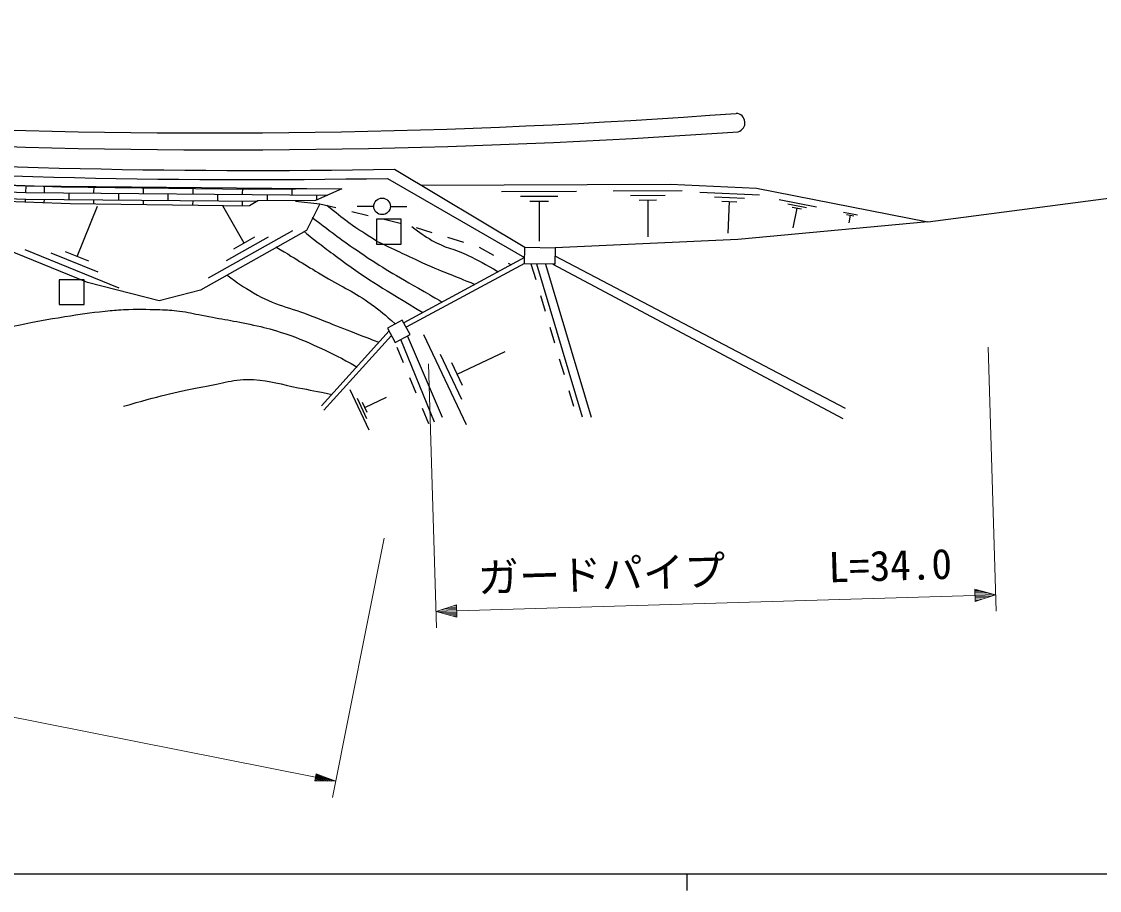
# Model space of a CAD drawing. Units: millimetres, scale not verified. Extents: x 40000 to 680000, y 20000 to 380000.
# Drawn here: x 327742 to 392983, y 204000 to 256594 of the extents above; entities that cross this region are included whole.
import ezdxf
from ezdxf.enums import TextEntityAlignment as Align

# ---------------------------------------------------------------- set-up
doc = ezdxf.new("R2010")
doc.units = ezdxf.units.MM
doc.header["$LTSCALE"] = 1000
for name, color, linetype, lineweight in [('M-BGD', 7, 'Continuous', 25), ('M-BMK-ROW', 30, 'Continuous', 25), ('M-STR-HTXT', 7, 'Continuous', 13), ('M-STR-STRD', 7, 'Continuous', 25), ('M-TTL-BAND', 7, 'Continuous', 25)]:
    doc.layers.add(name, color=color, linetype=linetype, lineweight=lineweight)
doc.styles.add('ＭＳ ゴシック', font='')
doc.styles.get('ＭＳ ゴシック').set_extended_font_data('MS Gothic')

msp = doc.modelspace()

# ---------------------------------------------------------------- linework, layer by layer
at = {"layer": 'M-BGD'}
for p, q in [((382603, 244471), (412749, 248442)), ((350307, 247652), (358194, 242932)), ((316012, 246697), (328006, 246246)), ((330166, 246565), (316904, 247064)), ((318005, 247023), (328019, 246646)), ((328003, 246246), (328019, 246646)), ((328019, 246646), (347127, 246478)), ((329124, 246236), (329128, 246636)), ((349891, 247101), (358183, 242305)), ((351903, 246696), (367016, 246759)), ((367016, 246759), (372226, 246508)), ((315997, 246297), (327994, 245846)), ((330675, 245559), (317867, 246027)), ((328004, 246246), (346254, 246086)), ((341527, 246429), (330166, 246565)), ((330621, 245823), (330624, 246223)), ((332124, 246210), (332127, 246610)), ((333620, 245797), (333624, 246197)), ((335124, 246184), (335127, 246584)), ((336620, 245771), (336624, 246171)), ((338124, 246157), (338127, 246557)), ((339620, 245744), (339624, 246144)), ((341124, 246131), (341127, 246531)), ((347127, 246478), (341527, 246429)), ((342620, 245739), (342624, 246118)), ((344123, 246105), (344127, 246505)), ((347127, 246478), (345539, 245764)), ((345621, 245801), (345623, 246091)), ((356794, 246317), (361334, 246335)), ((357931, 246019), (360201, 246028)), ((363545, 246344), (367736, 246362)), ((364594, 246069), (366689, 246078)), ((368796, 246272), (372406, 246099)), ((369687, 245988), (371492, 245901)), ((372226, 246508), (382603, 244471)), ((327981, 245658), (327988, 245847)), ((327990, 245846), (342020, 245723)), ((329119, 245638), (329121, 245836)), ((341515, 245429), (330675, 245559)), ((331105, 242376), (332339, 245410)), ((332118, 245588), (332120, 245810)), ((335118, 245537), (335120, 245784)), ((338118, 245487), (338120, 245757)), ((341207, 243174), (339929, 245448)), ((341118, 245436), (341120, 245731)), ((342039, 245734), (341544, 245430)), ((345539, 245764), (342039, 245734)), ((344316, 245725), (345794, 245564)), ((345794, 245564), (344997, 243948)), ((345794, 245564), (346767, 245330)), ((349063, 245406), (348063, 245406)), ((350063, 245406), (351063, 245406)), ((358499, 245718), (359634, 245723)), ((359067, 245721), (359077, 243299)), ((365119, 245792), (366167, 245796)), ((365643, 245794), (365652, 243559)), ((370127, 245726), (371029, 245682)), ((370578, 245704), (370485, 243779)), ((373590, 245832), (375853, 245388)), ((374126, 245570), (375258, 245348)), ((374379, 245364), (374945, 245253)), ((374662, 245308), (374425, 244101)), ((347739, 245096), (348711, 244862)), ((377491, 245066), (378345, 244899)), ((377682, 244911), (378109, 244827)), ((377896, 244869), (377806, 244413)), ((349683, 244628), (350655, 244394)), ((351617, 244121), (352574, 243829)), ((382603, 244471), (371090, 243408)), ((331735, 240804), (323897, 243992)), ((344997, 243948), (338576, 240339)), ((344149, 243930), (339032, 241054)), ((342678, 243552), (340120, 242114)), ((341847, 243534), (340568, 242815)), ((353530, 243538), (354487, 243247)), ((371090, 243408), (360034, 242902)), ((333641, 240460), (327951, 242775)), ((355433, 242931), (356309, 242449)), ((358178, 241939), (358194, 242932)), ((358194, 242932), (360034, 242902)), ((360034, 242902), (360018, 241909)), ((332373, 241418), (329528, 242575)), ((331816, 242087), (330393, 242665)), ((358183, 242305), (350870, 238365)), ((360026, 242421), (377583, 233188)), ((358178, 241951), (351016, 238093)), ((357186, 241967), (357369, 241867)), ((360018, 241909), (358178, 241939)), ((358576, 241933), (358862, 240974)), ((358910, 241927), (361669, 232661)), ((359450, 241919), (362209, 232652)), ((359894, 241911), (377454, 232574)), ((336074, 239697), (331735, 240804)), ((338576, 240339), (336074, 239697)), ((359147, 240016), (359432, 239057)), ((350785, 238524), (349889, 238041)), ((351255, 237650), (350785, 238524)), ((349984, 237866), (345893, 233341)), ((350132, 237590), (346042, 233065)), ((349889, 238041), (350360, 237168)), ((350360, 237168), (351255, 237650)), ((353228, 232619), (351110, 237572)), ((354663, 232177), (352086, 237636)), ((359718, 238099), (360003, 237140)), ((350868, 235944), (350484, 236868)), ((352741, 232339), (350692, 237347)), ((354383, 233714), (353094, 236443)), ((354102, 235250), (357014, 236625)), ((360288, 236182), (360574, 235224)), ((354424, 234568), (353780, 235933)), ((351635, 234097), (351251, 235021)), ((348773, 231865), (347623, 234300)), ((360859, 234265), (361144, 233307)), ((348648, 232550), (348073, 233768)), ((348523, 233236), (349821, 233849)), ((348666, 232931), (348379, 233540)), ((352402, 232250), (352018, 233174))]:
    msp.add_line(p, q, dxfattribs=at)
msp.add_circle((349563, 245406), 500, dxfattribs=at)
for centre, radius, start, end in [((341573, 726404), 479374, 261.33663, 270.99426), ((341940, 735659), 488079, 261.45836, 270.98227)]:
    msp.add_arc(centre, radius, start, end, dxfattribs=at)
for points, knots in [([(349234, 243304), (348423, 243812), (348192, 243952), (347557, 244416), (347022, 244806), (346844, 244948), (346222, 245461)], [0, 0, 0, 0, 1, 1, 1, 2, 2, 2, 2]), ([(345339, 244743), (346677, 243701), (347065, 243413), (348218, 242627), (349689, 241623), (350234, 241329), (352113, 240256)], [0, 0, 0, 0, 1, 1, 1, 2, 2, 2, 2]), ([(351370, 244196), (351893, 243773), (352083, 243645), (352578, 243350), (353362, 242883), (353915, 242854), (354737, 242457), (355481, 242099), (355735, 241954), (356595, 241449)], [0, 0, 0, 0, 1, 1, 1, 2, 2, 2, 3, 3, 3, 3]), ([(344831, 243897), (345855, 243065), (346159, 242846), (347033, 242203), (348902, 240829), (349614, 240451), (352025, 238987)], [0, 0, 0, 0, 1, 1, 1, 2, 2, 2, 2]), ([(343138, 242965), (344580, 242073), (344949, 241845), (346118, 241141), (347198, 240491), (347882, 240245), (348895, 239494), (349490, 239054), (349707, 238886), (350364, 238297)], [0, 0, 0, 0, 1, 1, 1, 2, 2, 2, 3, 3, 3, 3]), ([(340175, 241272), (340871, 240720), (341130, 240562), (341783, 240171), (343076, 239400), (343965, 239303), (345365, 238750), (346925, 238133), (347415, 237942), (349363, 237179)], [0, 0, 0, 0, 1, 1, 1, 2, 2, 2, 3, 3, 3, 3]), ([(324511, 237547), (325975, 237891), (326363, 237984), (327559, 238224), (328647, 238442), (329257, 238562), (330353, 238732), (331310, 238880), (331846, 238964), (332809, 239071), (333237, 239118), (333479, 239133), (333909, 239155), (334768, 239200), (335251, 239179), (336111, 239155), (336575, 239142), (336836, 239131), (337296, 239071), (337830, 239001), (338122, 238916), (338651, 238817), (339874, 238586), (340566, 238485), (341783, 238224), (342419, 238088), (342772, 237997), (343392, 237801), (344341, 237501), (344857, 237280), (345763, 236869), (346679, 236454), (346989, 236279), (348049, 235684)], [0, 0, 0, 0, 1, 1, 1, 2, 2, 2, 3, 3, 3, 4, 4, 4, 5, 5, 5, 6, 6, 6, 7, 7, 7, 8, 8, 8, 9, 9, 9, 10, 10, 10, 11, 11, 11, 11]), ([(333909, 233313), (336172, 233932), (336818, 234140), (338723, 234477), (339912, 234687), (340577, 234986), (341783, 234922), (342852, 234866), (343428, 234634), (344479, 234432), (345275, 234280), (345528, 234229), (346514, 234028)], [0, 0, 0, 0, 1, 1, 1, 2, 2, 2, 3, 3, 3, 4, 4, 4, 4])]:
    msp.add_open_spline(points, degree=3, knots=knots, dxfattribs=at)
for points in [[(349234, 243304), (350758, 242584), (350758, 242584), (352282, 241865)], [(352282, 241865), (353732, 241276), (353732, 241276), (355182, 240688)], [(352113, 240256), (352654, 239937), (352654, 239937), (353195, 239618)]]:
    msp.add_open_spline(points, degree=3, dxfattribs=at)
at = {"layer": 'M-BMK-ROW'}
for p, q in [((350724, 244623), (349224, 244623)), ((349224, 244623), (349224, 243123)), ((350724, 243123), (350724, 244623)), ((349224, 243123), (350724, 243123)), ((331527, 240970), (330027, 240970)), ((330027, 240970), (330027, 239470)), ((331527, 239470), (331527, 240970)), ((330027, 239470), (331527, 239470))]:
    msp.add_line(p, q, dxfattribs=at)
at = {"layer": 'M-STR-HTXT'}
for p, q in [((345538, 210848), (62107, 267171)), ((386246, 236889), (386722, 220896)), ((352382, 235880), (352859, 219887)), ((349688, 225317), (346569, 209624)), ((354078, 220924), (385443, 221858)), ((386692, 221895), (385432, 222233)), ((385432, 222233), (385454, 221483)), ((385684, 222165), (385434, 222158)), ((385436, 222083), (385936, 222098)), ((386188, 222030), (385438, 222008)), ((385441, 221933), (386440, 221963)), ((386692, 221895), (385443, 221858)), ((386692, 221895), (385454, 221483)), ((352829, 220886), (354067, 221298)), ((353819, 221216), (354069, 221223)), ((354089, 220549), (354067, 221298)), ((385445, 221783), (386445, 221813)), ((386197, 221730), (385447, 221708)), ((385450, 221633), (385949, 221648)), ((385702, 221566), (385452, 221558)), ((352829, 220886), (354078, 220924)), ((352829, 220886), (354089, 220549)), ((354076, 220999), (353076, 220969)), ((354080, 220849), (353081, 220819)), ((353324, 221051), (354074, 221074)), ((353333, 220751), (354083, 220774)), ((354072, 221149), (353572, 221134)), ((354085, 220699), (353585, 220684)), ((353837, 220616), (354087, 220624)), ((345579, 211053), (345497, 210644)), ((346257, 210620), (345522, 210767)), ((345530, 210807), (346511, 210613)), ((346764, 210605), (345538, 210848)), ((345546, 210889), (346527, 210694)), ((346290, 210784), (345554, 210930)), ((345562, 210971), (346053, 210874)), ((345816, 210963), (345570, 211012)), ((346764, 210605), (345579, 211053)), ((346764, 210605), (345497, 210644)), ((345751, 210636), (345506, 210685)), ((345514, 210726), (346004, 210628))]:
    msp.add_line(p, q, dxfattribs=at)
at = {"layer": 'M-STR-STRD'}
for centre, radius, start, end in [((339219, 676056), 426207, 260.56504, 274.27541), ((340069, 687165), 438337, 260.68828, 274.06091), ((370963, 250473), 564, 285.27738, 86.89968)]:
    msp.add_arc(centre, radius, start, end, dxfattribs=at)
at = {"layer": 'M-TTL-BAND'}
for p, q in [((40000, 205000), (579000, 205000)), ((368000, 205000), (368000, 204000))]:
    msp.add_line(p, q, dxfattribs=at)

# ---------------------------------------------------------------- texts
at = {"layer": 'M-STR-HTXT', "style": 'ＭＳ ゴシック'}
msp.add_text('ガードパイプ     L=34.0', height=1833, rotation=1.706, dxfattribs=at).set_placement((369746, 221891), align=Align.BOTTOM_CENTER)

doc.saveas('drawing.dxf')
